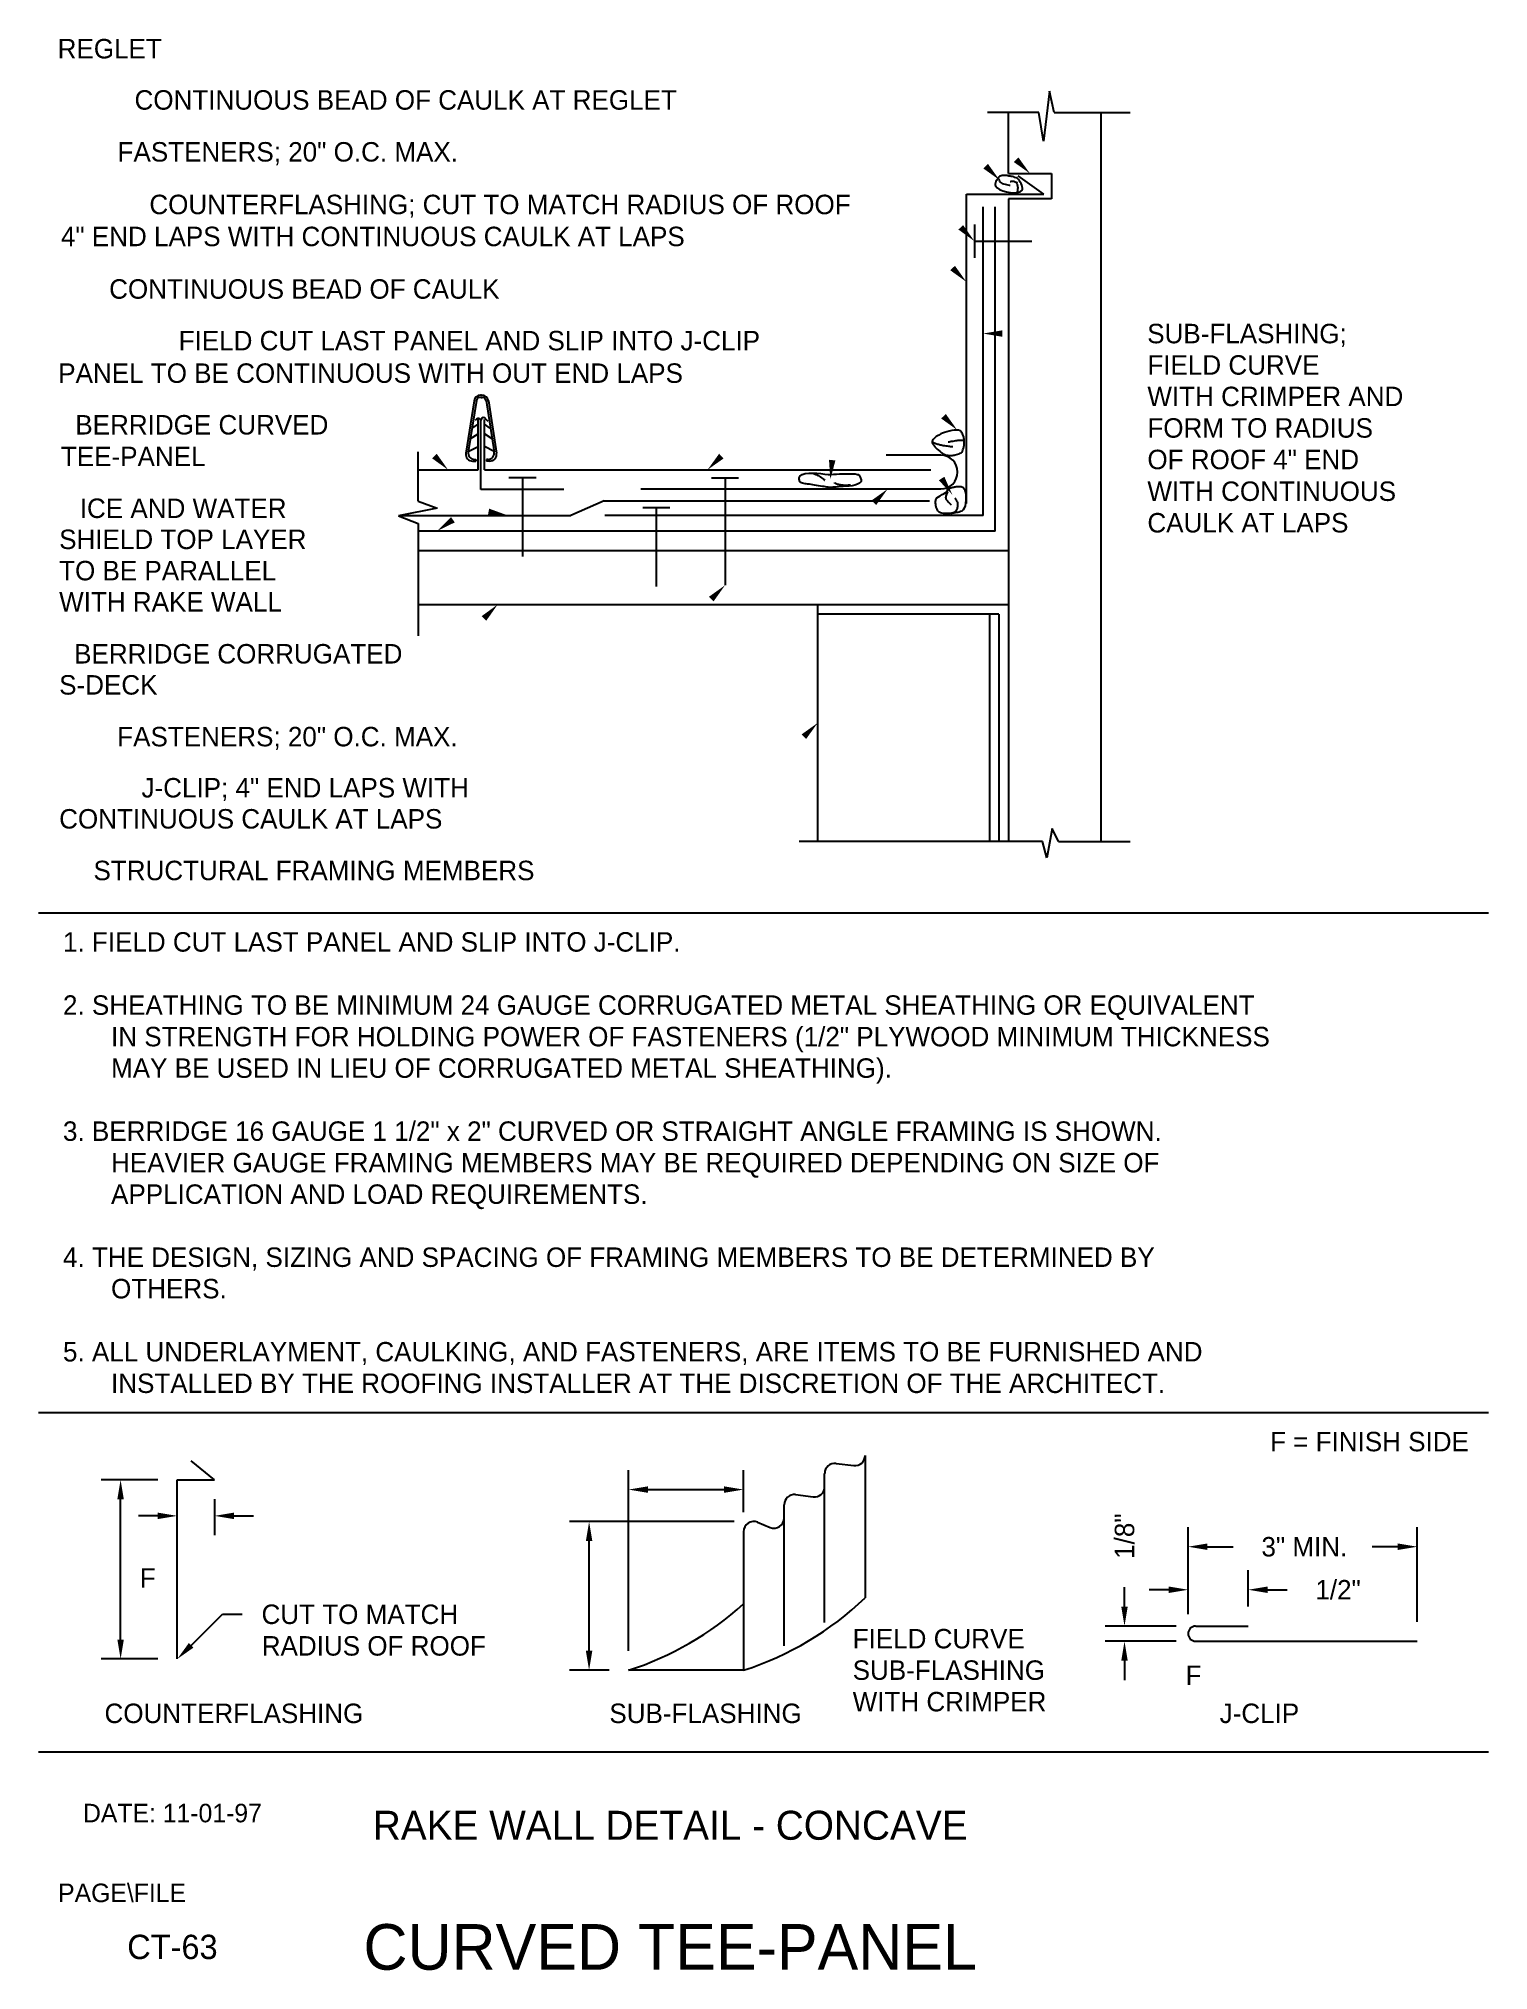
# Model space of a CAD drawing. Extents: x 0.1 to 22.4, y 0.8 to 30.5.
import ezdxf
from ezdxf.enums import TextEntityAlignment as Align

# ---------------------------------------------------------------- set-up
doc = ezdxf.new("R2010")
doc.units = 0
for name, color, linetype in [('BORDER', 7, 'CONTINUOUS'), ('CMP-FLSH', 7, 'CONTINUOUS'), ('DIM-TXT', 7, 'CONTINUOUS'), ('STRCTR', 7, 'CONTINUOUS')]:
    doc.layers.add(name, color=color, linetype=linetype)

msp = doc.modelspace()

# ---------------------------------------------------------------- linework, layer by layer
at = {"layer": 'BORDER', "color": 0, "linetype": 'CONTINUOUS'}
for p, q in [((0.094, 17.066), (22.441, 17.066)), ((0.094, 9.364), (22.441, 9.364)), ((22.441, 4.125), (0.094, 4.125))]:
    msp.add_line(p, q, dxfattribs=at)
at = {"layer": 'CMP-FLSH', "color": 0, "linetype": 'CONTINUOUS'}
for p, q in [((15.587, 28.142), (15.192, 28.425)), ((14.394, 23.371), (14.394, 28.142)), ((14.394, 28.142), (15.587, 28.142)), ((14.651, 23.188), (14.651, 27.948)), ((14.838, 22.949), (14.838, 27.944)), ((14.518, 27.674), (14.518, 27.162)), ((14.518, 27.418), (15.405, 27.418)), ((6.916, 25.043), (6.904, 25.043)), ((6.916, 25.043), (6.927, 25.043)), ((6.805, 24.958), (6.68, 24.148)), ((6.841, 24.959), (6.716, 24.17)), ((6.916, 25.009), (6.9, 25.009)), ((6.916, 25.009), (6.931, 25.009)), ((6.991, 24.959), (7.116, 24.17)), ((7.026, 24.958), (7.152, 24.148)), ((6.748, 24.372), (6.867, 24.446)), ((6.772, 24.528), (6.867, 24.597)), ((6.842, 24.673), (6.823, 24.654)), ((6.867, 23.893), (6.867, 24.668)), ((6.911, 23.591), (6.911, 24.645)), ((6.964, 23.893), (6.964, 24.668)), ((7.059, 24.528), (6.964, 24.597)), ((7.084, 24.372), (6.964, 24.446)), ((6.979, 24.685), (7.018, 24.645)), ((6.716, 24.173), (6.867, 24.254)), ((7.115, 24.173), (6.964, 24.254)), ((13.999, 24.119), (13.158, 24.119)), ((5.944, 23.893), (6.867, 23.893)), ((6.783, 24.027), (6.788, 24.027)), ((6.788, 24.027), (6.832, 24.027)), ((6.814, 24.054), (6.832, 24.054)), ((6.814, 24.054), (6.819, 24.054)), ((6.832, 24.054), (6.832, 24.027)), ((6.964, 23.893), (13.846, 23.893)), ((7.017, 24.054), (6.999, 24.054)), ((6.999, 24.054), (6.999, 24.027)), ((7.043, 24.027), (6.999, 24.027)), ((7.017, 24.054), (7.012, 24.054)), ((7.048, 24.027), (7.043, 24.027)), ((8.188, 23.591), (6.911, 23.591)), ((7.764, 23.769), (7.344, 23.769)), ((7.554, 23.769), (7.554, 22.554)), ((9.378, 23.597), (13.999, 23.597)), ((10.884, 23.764), (10.464, 23.764)), ((10.674, 23.764), (10.674, 22.113)), ((8.813, 23.416), (8.297, 23.19)), ((8.813, 23.416), (13.828, 23.416)), ((9.825, 23.307), (9.405, 23.307)), ((9.615, 23.307), (9.615, 22.092)), ((5.682, 23.19), (8.297, 23.19)), ((14.838, 22.949), (5.944, 22.949)), ((14.651, 23.188), (8.824, 23.188)), ((12.835, 8.7), (12.835, 6.506)), ((2.805, 8.325), (2.444, 8.617)), ((12.21, 6.125), (12.21, 8.423)), ((12.386, 8.578), (12.66, 8.544)), ((2.231, 5.563), (2.231, 8.325)), ((2.231, 8.325), (2.805, 8.325)), ((11.761, 8.096), (12.035, 8.062)), ((11.585, 5.764), (11.585, 7.941)), ((10.96, 7.525), (10.96, 5.39)), ((11.175, 7.67), (11.371, 7.591)), ((17.929, 6.071), (18.738, 6.071)), ((17.929, 5.836), (21.345, 5.836)), ((10.96, 5.39), (9.188, 5.39))]:
    msp.add_line(p, q, dxfattribs=at)
for points in [[(15.036, 28.423, 0), (15.025, 28.427, 0), (15.011, 28.43, 0), (14.995, 28.431, 0), (14.979, 28.431, 0), (14.962, 28.429, 0), (14.945, 28.427, 0), (14.93, 28.423, 0), (14.917, 28.418, 0), (14.906, 28.412, 0), (14.895, 28.403, 0), (14.883, 28.389, 0), (14.871, 28.373, 0), (14.86, 28.354, 0), (14.85, 28.335, 0), (14.843, 28.316, 0), (14.839, 28.298, 0), (14.838, 28.281, 0), (14.842, 28.268, 0), (14.867, 28.239, 0), (14.906, 28.214, 0), (14.955, 28.192, 0), (15.011, 28.176, 0), (15.07, 28.166, 0), (15.127, 28.163, 0), (15.179, 28.167, 0), (15.222, 28.18, 0), (15.252, 28.201, 0), (15.259, 28.216, 0), (15.26, 28.235, 0), (15.256, 28.256, 0), (15.248, 28.28, 0), (15.238, 28.304, 0), (15.226, 28.327, 0), (15.213, 28.348, 0), (15.199, 28.366, 0), (15.187, 28.379, 0), (15.176, 28.387, 0), (15.161, 28.395, 0), (15.144, 28.401, 0), (15.125, 28.407, 0), (15.106, 28.412, 0), (15.086, 28.415, 0), (15.067, 28.419, 0), (15.05, 28.421, 0), (15.036, 28.423, 0)], [(14.896, 28.379, 0), (14.896, 28.374, 0), (14.897, 28.367, 0), (14.898, 28.36, 0), (14.901, 28.353, 0), (14.903, 28.346, 0), (14.906, 28.339, 0), (14.91, 28.333, 0), (14.914, 28.328, 0), (14.917, 28.324, 0), (14.93, 28.315, 0), (14.948, 28.307, 0), (14.969, 28.3, 0), (14.992, 28.294, 0), (15.015, 28.289, 0), (15.036, 28.285, 0), (15.053, 28.282, 0), (15.064, 28.28, 0), (15.068, 28.279, 0)], [(15.068, 28.335, 0), (15.076, 28.339, 0), (15.087, 28.341, 0), (15.099, 28.342, 0), (15.112, 28.342, 0), (15.125, 28.341, 0), (15.138, 28.338, 0), (15.149, 28.334, 0), (15.159, 28.329, 0), (15.165, 28.324, 0), (15.173, 28.309, 0), (15.18, 28.289, 0), (15.184, 28.266, 0), (15.186, 28.24, 0), (15.185, 28.215, 0), (15.182, 28.192, 0), (15.176, 28.174, 0), (15.167, 28.161, 0), (15.155, 28.157, 0)], [(14.063, 24.127, 0), (14.073, 24.124, 0), (14.085, 24.121, 0), (14.098, 24.119, 0), (14.111, 24.117, 0), (14.125, 24.115, 0), (14.139, 24.114, 0), (14.152, 24.114, 0), (14.164, 24.114, 0), (14.174, 24.114, 0), (14.189, 24.116, 0), (14.206, 24.119, 0), (14.224, 24.123, 0), (14.244, 24.127, 0), (14.263, 24.133, 0), (14.281, 24.14, 0), (14.298, 24.147, 0), (14.312, 24.156, 0), (14.323, 24.165, 0), (14.333, 24.181, 0), (14.342, 24.201, 0), (14.349, 24.224, 0), (14.354, 24.249, 0), (14.358, 24.275, 0), (14.361, 24.302, 0), (14.362, 24.327, 0), (14.361, 24.349, 0), (14.36, 24.368, 0), (14.357, 24.381, 0), (14.353, 24.397, 0), (14.348, 24.413, 0), (14.342, 24.43, 0), (14.335, 24.447, 0), (14.327, 24.463, 0), (14.318, 24.477, 0), (14.308, 24.488, 0), (14.298, 24.495, 0), (14.272, 24.504, 0), (14.241, 24.506, 0), (14.206, 24.505, 0), (14.169, 24.499, 0), (14.131, 24.49, 0), (14.094, 24.479, 0), (14.059, 24.468, 0), (14.028, 24.456, 0), (14.002, 24.445, 0), (13.987, 24.437, 0), (13.969, 24.428, 0), (13.95, 24.416, 0), (13.931, 24.404, 0), (13.913, 24.39, 0), (13.896, 24.375, 0), (13.882, 24.36, 0), (13.871, 24.345, 0), (13.866, 24.33, 0), (13.866, 24.321, 0), (13.868, 24.311, 0), (13.873, 24.3, 0), (13.879, 24.289, 0), (13.886, 24.278, 0), (13.894, 24.267, 0), (13.902, 24.257, 0), (13.909, 24.249, 0), (13.915, 24.241, 0), (13.929, 24.227, 0), (13.946, 24.211, 0), (13.965, 24.194, 0), (13.986, 24.178, 0), (14.007, 24.161, 0), (14.029, 24.146, 0), (14.051, 24.134, 0), (14.071, 24.124, 0), (14.09, 24.118, 0)], [(13.878, 24.318, 0), (13.888, 24.313, 0), (13.9, 24.309, 0), (13.913, 24.304, 0), (13.926, 24.299, 0), (13.94, 24.294, 0), (13.954, 24.29, 0), (13.967, 24.286, 0), (13.979, 24.282, 0), (13.989, 24.279, 0), (14.004, 24.276, 0), (14.021, 24.273, 0), (14.039, 24.269, 0), (14.059, 24.266, 0), (14.079, 24.263, 0), (14.099, 24.26, 0), (14.118, 24.257, 0), (14.135, 24.255, 0), (14.15, 24.254, 0), (14.153, 24.254, 0), (14.158, 24.254, 0), (14.163, 24.254, 0), (14.169, 24.254, 0), (14.174, 24.254, 0), (14.179, 24.254, 0), (14.183, 24.254, 0), (14.186, 24.254, 0), (14.187, 24.254, 0)], [(14.347, 24.343, 0), (14.339, 24.344, 0), (14.33, 24.344, 0), (14.32, 24.344, 0), (14.309, 24.344, 0), (14.299, 24.344, 0), (14.288, 24.344, 0), (14.278, 24.344, 0), (14.269, 24.344, 0), (14.261, 24.343, 0), (14.246, 24.341, 0), (14.227, 24.338, 0), (14.206, 24.335, 0), (14.184, 24.331, 0), (14.162, 24.327, 0), (14.143, 24.323, 0), (14.127, 24.32, 0), (14.117, 24.318, 0), (14.113, 24.318, 0)], [(12.224, 23.632, 0), (12.201, 23.634, 0), (12.175, 23.638, 0), (12.146, 23.642, 0), (12.116, 23.646, 0), (12.085, 23.651, 0), (12.055, 23.656, 0), (12.026, 23.661, 0), (12, 23.665, 0), (11.977, 23.67, 0), (11.963, 23.672, 0), (11.946, 23.674, 0), (11.927, 23.676, 0), (11.908, 23.679, 0), (11.888, 23.682, 0), (11.87, 23.686, 0), (11.853, 23.692, 0), (11.839, 23.699, 0), (11.829, 23.708, 0), (11.825, 23.715, 0), (11.822, 23.724, 0), (11.82, 23.735, 0), (11.818, 23.747, 0), (11.818, 23.759, 0), (11.819, 23.77, 0), (11.821, 23.781, 0), (11.825, 23.79, 0), (11.829, 23.797, 0), (11.864, 23.821, 0), (11.909, 23.835, 0), (11.964, 23.841, 0), (12.024, 23.842, 0), (12.088, 23.839, 0), (12.151, 23.834, 0), (12.211, 23.828, 0), (12.265, 23.823, 0), (12.311, 23.822, 0), (12.348, 23.824, 0), (12.392, 23.826, 0), (12.439, 23.829, 0), (12.49, 23.831, 0), (12.541, 23.833, 0), (12.591, 23.833, 0), (12.638, 23.832, 0), (12.681, 23.829, 0), (12.718, 23.822, 0), (12.72, 23.821, 0), (12.723, 23.821, 0), (12.726, 23.819, 0), (12.73, 23.818, 0), (12.733, 23.816, 0), (12.736, 23.815, 0), (12.738, 23.813, 0), (12.741, 23.811, 0), (12.743, 23.809, 0), (12.748, 23.801, 0), (12.754, 23.791, 0), (12.759, 23.779, 0), (12.764, 23.766, 0), (12.768, 23.753, 0), (12.771, 23.739, 0), (12.772, 23.727, 0), (12.771, 23.716, 0), (12.767, 23.708, 0), (12.746, 23.686, 0), (12.715, 23.669, 0), (12.676, 23.657, 0), (12.633, 23.648, 0), (12.587, 23.643, 0), (12.54, 23.639, 0), (12.495, 23.636, 0), (12.455, 23.634, 0), (12.422, 23.632, 0), (12.403, 23.63, 0), (12.382, 23.627, 0), (12.359, 23.625, 0), (12.334, 23.623, 0), (12.309, 23.622, 0), (12.285, 23.622, 0), (12.262, 23.623, 0), (12.241, 23.626, 0), (12.224, 23.632, 0)], [(12.039, 23.835, 0), (12.045, 23.833, 0), (12.052, 23.831, 0), (12.059, 23.828, 0), (12.066, 23.825, 0), (12.074, 23.822, 0), (12.082, 23.819, 0), (12.089, 23.815, 0), (12.095, 23.812, 0), (12.101, 23.809, 0), (12.112, 23.803, 0), (12.127, 23.793, 0), (12.143, 23.783, 0), (12.159, 23.771, 0), (12.175, 23.76, 0), (12.19, 23.749, 0), (12.201, 23.741, 0), (12.209, 23.735, 0), (12.212, 23.733, 0)], [(12.607, 23.657, 0), (12.593, 23.655, 0), (12.578, 23.654, 0), (12.56, 23.653, 0), (12.542, 23.652, 0), (12.523, 23.652, 0), (12.505, 23.653, 0), (12.488, 23.654, 0), (12.472, 23.655, 0), (12.459, 23.657, 0), (12.449, 23.659, 0), (12.437, 23.661, 0), (12.425, 23.664, 0), (12.412, 23.668, 0), (12.399, 23.672, 0), (12.386, 23.677, 0), (12.375, 23.682, 0), (12.366, 23.688, 0), (12.36, 23.695, 0)], [(14.1, 23.594, 0), (14.111, 23.599, 0), (14.124, 23.604, 0), (14.138, 23.61, 0), (14.153, 23.615, 0), (14.168, 23.62, 0), (14.184, 23.624, 0), (14.199, 23.627, 0), (14.212, 23.63, 0), (14.224, 23.632, 0), (14.235, 23.633, 0), (14.249, 23.634, 0), (14.265, 23.635, 0), (14.281, 23.635, 0), (14.297, 23.635, 0), (14.313, 23.633, 0), (14.327, 23.63, 0), (14.339, 23.626, 0), (14.347, 23.619, 0), (14.364, 23.593, 0), (14.376, 23.558, 0), (14.384, 23.517, 0), (14.388, 23.472, 0), (14.387, 23.426, 0), (14.383, 23.381, 0), (14.374, 23.34, 0), (14.362, 23.304, 0), (14.347, 23.276, 0), (14.337, 23.265, 0), (14.322, 23.256, 0), (14.304, 23.249, 0), (14.284, 23.242, 0), (14.263, 23.237, 0), (14.241, 23.233, 0), (14.221, 23.23, 0), (14.202, 23.227, 0), (14.187, 23.225, 0), (14.167, 23.223, 0), (14.144, 23.221, 0), (14.119, 23.219, 0), (14.092, 23.219, 0), (14.066, 23.219, 0), (14.04, 23.221, 0), (14.015, 23.224, 0), (13.994, 23.23, 0), (13.977, 23.238, 0), (13.97, 23.244, 0), (13.963, 23.252, 0), (13.956, 23.261, 0), (13.95, 23.272, 0), (13.944, 23.284, 0), (13.938, 23.296, 0), (13.934, 23.307, 0), (13.93, 23.318, 0), (13.928, 23.327, 0), (13.925, 23.337, 0), (13.923, 23.349, 0), (13.922, 23.363, 0), (13.921, 23.377, 0), (13.92, 23.392, 0), (13.921, 23.406, 0), (13.922, 23.419, 0), (13.924, 23.431, 0), (13.928, 23.441, 0), (13.941, 23.459, 0), (13.963, 23.476, 0), (13.991, 23.494, 0), (14.021, 23.511, 0), (14.05, 23.528, 0), (14.076, 23.545, 0), (14.095, 23.562, 0), (14.104, 23.578, 0), (14.1, 23.594, 0)], [(14.113, 23.555, 0), (14.106, 23.548, 0), (14.099, 23.539, 0), (14.093, 23.527, 0), (14.087, 23.515, 0), (14.082, 23.501, 0), (14.079, 23.488, 0), (14.076, 23.475, 0), (14.075, 23.464, 0), (14.076, 23.454, 0), (14.08, 23.442, 0), (14.089, 23.428, 0), (14.101, 23.413, 0), (14.114, 23.398, 0), (14.128, 23.384, 0), (14.141, 23.371, 0), (14.152, 23.361, 0), (14.159, 23.355, 0), (14.162, 23.352, 0)], [(14.162, 23.225, 0), (14.171, 23.227, 0), (14.182, 23.23, 0), (14.193, 23.234, 0), (14.204, 23.24, 0), (14.215, 23.247, 0), (14.226, 23.254, 0), (14.235, 23.261, 0), (14.243, 23.269, 0), (14.248, 23.276, 0), (14.253, 23.285, 0), (14.257, 23.297, 0), (14.26, 23.31, 0), (14.262, 23.324, 0), (14.263, 23.339, 0), (14.264, 23.353, 0), (14.263, 23.367, 0), (14.263, 23.38, 0), (14.261, 23.39, 0), (14.259, 23.397, 0), (14.255, 23.406, 0), (14.25, 23.415, 0), (14.244, 23.424, 0), (14.238, 23.433, 0), (14.233, 23.441, 0), (14.228, 23.448, 0), (14.225, 23.452, 0), (14.224, 23.454, 0)]]:
    msp.add_polyline3d(points, dxfattribs=at)
for centre, radius, start, end in [((6.904, 24.943), 0.1, 89.9982, 171.2015), ((6.927, 24.943), 0.1, 8.8062, 89.9985), ((6.9, 24.949), 0.06, 90.0108, 170.9927), ((6.931, 24.949), 0.06, 9.0073, 89.9964), ((6.871, 24.645), 0.04, 0.0096, 134.9086), ((6.951, 24.657), 0.04, 44.1785, 180.0005), ((6.783, 24.132), 0.105, 170.9919, 270.0069), ((6.814, 24.154), 0.1, 171.0006, 269.9985), ((7.017, 24.154), 0.1, 269.9986, 9.0066), ((7.048, 24.132), 0.105, 270, 9.0012), ((13.999, 23.858), 0.261, 270.0001, 89.9999), ((12.679, 8.7), 0.156, 262.9961, 0), ((12.367, 8.423), 0.156, 82.9961, 180), ((11.742, 7.941), 0.156, 82.9961, 180), ((12.054, 8.217), 0.156, 262.9961, 0), ((11.117, 7.525), 0.156, 67.9602, 180), ((11.429, 7.735), 0.156, 247.9602, 0), ((7.709, 10.006), 4.847, 287.7566, 312.1218), ((9.482, 10.006), 4.847, 287.7566, 313.7725), ((17.929, 5.953), 0.117, 90.0061, 269.9939)]:
    msp.add_arc(centre, radius, start, end, dxfattribs=at)
at = {"layer": 'DIM-TXT', "color": 0, "linetype": 'CONTINUOUS'}
for p, q in [((9.188, 5.69), (9.188, 8.474)), ((10.96, 7.825), (10.96, 8.474)), ((1.931, 8.325), (1.057, 8.325)), ((9.488, 8.174), (10.66, 8.174)), ((1.357, 5.863), (1.357, 8.025)), ((1.931, 7.769), (1.631, 7.769)), ((2.805, 8.025), (2.805, 7.469)), ((3.105, 7.769), (3.405, 7.769)), ((10.817, 7.681), (8.279, 7.681)), ((17.811, 6.253), (17.811, 7.593)), ((21.345, 6.136), (21.345, 7.593)), ((8.579, 5.69), (8.579, 7.381)), ((18.111, 7.293), (18.505, 7.293)), ((21.045, 7.293), (20.652, 7.293)), ((18.738, 6.371), (18.738, 6.93)), ((16.832, 6.371), (16.832, 6.671)), ((17.511, 6.63), (17.211, 6.63)), ((19.038, 6.63), (19.338, 6.63)), ((2.444, 5.773), (2.93, 6.252)), ((2.93, 6.252), (3.23, 6.252)), ((17.629, 6.071), (16.532, 6.071)), ((17.629, 5.836), (16.532, 5.836)), ((1.931, 5.563), (1.057, 5.563)), ((8.888, 5.39), (8.279, 5.39)), ((16.832, 5.536), (16.832, 5.236))]:
    msp.add_line(p, q, dxfattribs=at)
at = {"layer": 'DIM-TXT', "color": 0, "linetype": 'CONTINUOUS', "extrusion": (0, 0, -1)}
for points in [[(-14.727, 28.609), (-14.903, 28.361), (-14.656, 28.538)], [(-15.197, 28.707), (-15.375, 28.46), (-15.127, 28.636)], [(-14.343, 27.666), (-14.518, 27.418), (-14.272, 27.596)], [(-14.218, 27.038), (-14.394, 26.79), (-14.147, 26.968)], [(-14.077, 24.754), (-14.253, 24.506), (-14.006, 24.684)], [(-6.229, 24.141), (-6.405, 23.893), (-6.158, 24.07)], [(-10.653, 24.069), (-10.405, 23.893), (-10.583, 24.14)], [(-12.376, 24.037), (-12.297, 23.744), (-12.277, 24.047)], [(-12.933, 23.42), (-13.181, 23.597), (-13.004, 23.35)], [(-14.055, 23.786), (-14.178, 23.508), (-13.971, 23.731)], [(-7.038, 23.294), (-7.324, 23.19), (-7.02, 23.195)], [(-6.508, 23.082), (-6.234, 22.949), (-6.45, 23.164)], [(-10.427, 21.936), (-10.674, 22.113), (-10.498, 21.865)], [(-6.923, 21.637), (-7.169, 21.816), (-6.994, 21.567)], [(-11.854, 19.814), (-12.101, 19.99), (-11.924, 19.743)]]:
    msp.add_solid(points, dxfattribs=at)
at = {"layer": 'DIM-TXT', "color": 0, "linetype": 'CONTINUOUS', "extrusion": (-1.22461e-16, 1.22461e-16, -1)}
msp.add_solid([(-14.951, 25.943), (-14.651, 25.993), (-14.951, 26.043)], dxfattribs=at)
at = {"layer": 'DIM-TXT', "color": 0, "linetype": 'CONTINUOUS'}
for points in [[(1.307, 8.025), (1.407, 8.025), (1.357, 8.325)], [(9.488, 8.224), (9.488, 8.124), (9.188, 8.174)], [(10.66, 8.224), (10.66, 8.124), (10.96, 8.174)], [(1.931, 7.819), (1.931, 7.719), (2.231, 7.769)], [(3.105, 7.819), (3.105, 7.719), (2.805, 7.769)], [(8.529, 7.381), (8.629, 7.381), (8.579, 7.681)], [(18.111, 7.343), (18.111, 7.243), (17.811, 7.293)], [(21.045, 7.343), (21.045, 7.243), (21.345, 7.293)], [(17.511, 6.68), (17.511, 6.58), (17.811, 6.63)], [(19.038, 6.68), (19.038, 6.58), (18.738, 6.63)], [(16.782, 6.371), (16.882, 6.371), (16.832, 6.071)], [(1.307, 5.863), (1.407, 5.863), (1.357, 5.563)], [(2.48, 5.738), (2.409, 5.809), (2.231, 5.563)], [(8.529, 5.69), (8.629, 5.69), (8.579, 5.39)], [(16.782, 5.536), (16.882, 5.536), (16.832, 5.836)]]:
    msp.add_solid(points, dxfattribs=at)
at = {"layer": 'STRCTR', "color": 0, "linetype": 'CONTINUOUS'}
for p, q in [((15.677, 29.727), (15.585, 28.956)), ((15.75, 29.402), (15.677, 29.727)), ((15.512, 29.402), (14.719, 29.402)), ((15.043, 28.46), (15.043, 29.402)), ((15.585, 28.956), (15.512, 29.402)), ((15.75, 29.402), (16.92, 29.402)), ((16.473, 18.165), (16.473, 29.402)), ((15.043, 28.46), (15.707, 28.46)), ((15.707, 28.46), (15.707, 28.071)), ((15.043, 28.071), (15.043, 18.165)), ((15.707, 28.071), (15.043, 28.071)), ((5.944, 23.409), (5.944, 24.17)), ((6.238, 23.301), (5.643, 23.182)), ((5.944, 23.409), (6.238, 23.301)), ((5.643, 23.182), (5.944, 23.063)), ((5.944, 23.063), (5.944, 21.333)), ((5.944, 22.65), (15.043, 22.65)), ((5.944, 21.816), (15.043, 21.816)), ((12.101, 21.816), (12.101, 18.165)), ((14.896, 21.669), (12.101, 21.669)), ((14.749, 21.669), (14.749, 18.165)), ((14.896, 21.669), (14.896, 18.165)), ((15.569, 18.165), (11.818, 18.165)), ((15.635, 17.913), (15.569, 18.165)), ((15.716, 18.362), (15.635, 17.913)), ((15.815, 18.165), (15.716, 18.362)), ((15.815, 18.165), (16.92, 18.165))]:
    msp.add_line(p, q, dxfattribs=at)

# ---------------------------------------------------------------- texts
at = {"layer": 'BORDER', "color": 0, "linetype": 'CONTINUOUS'}
for s, height, p in [('DATE: 11-01-97', 0.2853, (2.156, 3.188)), ('CT-63', 0.375, (2.156, 1.125)), ('CURVED TEE-PANEL', 0.70312, (9.829, 1.125))]:
    msp.add_text(s, height=height, dxfattribs=at).set_placement(p, align=Align.MIDDLE)
msp.add_text('PAGE\\FILE', height=0.2853, dxfattribs=at).set_placement((0.394, 1.815))
at = {"layer": 'DIM-TXT', "color": 0, "linetype": 'CONTINUOUS'}
for s, p in [('REGLET', (1.992, 30.384)), ('CONTINUOUS BEAD OF CAULK AT REGLET', (9.931, 29.594)), ('FASTENERS; 20" O.C. MAX.', (6.558, 28.794)), ('COUNTERFLASHING; CUT TO MATCH RADIUS OF ROOF', (12.61, 27.983)), ('CONTINUOUS BEAD OF CAULK', (7.199, 26.68)), ('FIELD CUT LAST PANEL AND SLIP INTO J-CLIP', (11.214, 25.884)), ('BERRIDGE CURVED', (4.56, 24.587)), ('ICE AND WATER', (3.915, 23.3)), ('BERRIDGE CORRUGATED', (5.701, 21.057)), ('FASTENERS; 20" O.C. MAX.', (6.553, 19.78)), ('J-CLIP; 4" END LAPS WITH', (6.726, 18.992)), ('STRUCTURAL FRAMING MEMBERS', (7.737, 17.717))]:
    msp.add_text(s, height=0.3, dxfattribs=at).set_placement(p, align=Align.MIDDLE_RIGHT)
for s, p in [('4" END LAPS WITH CONTINUOUS CAULK AT LAPS', (0.437, 27.34)), ('FIELD CURVE', (17.185, 25.359)), ('PANEL TO BE CONTINUOUS WITH OUT END LAPS', (0.396, 25.233)), ('WITH CRIMPER AND', (17.185, 24.874)), ('FORM TO RADIUS', (17.185, 24.388)), ('TEE-PANEL', (0.437, 23.949)), ('OF ROOF 4" END', (17.185, 23.902)), ('WITH CONTINUOUS', (17.185, 23.413)), ('CAULK AT LAPS', (17.185, 22.927)), ('SHIELD TOP LAYER', (0.41, 22.671)), ('TO BE PARALLEL', (0.41, 22.189)), ('WITH RAKE WALL', (0.41, 21.708)), ('S-DECK', (0.41, 20.428)), ('CONTINUOUS CAULK AT LAPS', (0.41, 18.363)), ('1. FIELD CUT LAST PANEL AND SLIP INTO J-CLIP.', (0.469, 16.466)), ('2. SHEATHING TO BE MINIMUM 24 GAUGE CORRUGATED METAL SHEATHING OR EQUIVALENT', (0.469, 15.492)), ('IN STRENGTH FOR HOLDING POWER OF FASTENERS (1/2" PLYWOOD MINIMUM THICKNESS', (1.21, 15.006)), ('MAY BE USED IN LIEU OF CORRUGATED METAL SHEATHING).', (1.21, 14.521)), ('3. BERRIDGE 16 GAUGE 1 1/2" x 2" CURVED OR STRAIGHT ANGLE FRAMING IS SHOWN.', (0.469, 13.549)), ('HEAVIER GAUGE FRAMING MEMBERS MAY BE REQUIRED DEPENDING ON SIZE OF', (1.21, 13.063)), ('APPLICATION AND LOAD REQUIREMENTS.', (1.21, 12.578)), ('4. THE DESIGN, SIZING AND SPACING OF FRAMING MEMBERS TO BE DETERMINED BY', (0.469, 11.606)), ('OTHERS.', (1.21, 11.121)), ('5. ALL UNDERLAYMENT, CAULKING, AND FASTENERS, ARE ITEMS TO BE FURNISHED AND', (0.469, 10.149)), ('INSTALLED BY THE ROOFING INSTALLER AT THE DISCRETION OF THE ARCHITECT.', (1.21, 9.663)), ('F', (1.654, 6.662)), ('FIELD CURVE', (12.642, 5.726)), ('RADIUS OF ROOF', (3.533, 5.615)), ('SUB-FLASHING', (12.642, 5.241)), ('F', (17.774, 5.162)), ('WITH CRIMPER', (12.642, 4.755))]:
    msp.add_text(s, height=0.3, dxfattribs=at).set_placement(p)
for s, p in [('SUB-FLASHING;', (17.182, 25.993)), ('CUT TO MATCH', (3.53, 6.252))]:
    msp.add_text(s, height=0.3, dxfattribs=at).set_placement(p, align=Align.MIDDLE_LEFT)
msp.add_text('F = FINISH SIDE', height=0.3, dxfattribs=at).set_placement((22.141, 8.764), align=Align.RIGHT)
msp.add_text('1/8"', height=0.3, rotation=90, dxfattribs=at).set_placement((16.832, 7.456), align=Align.MIDDLE_CENTER)
for s, p in [('3" MIN.', (19.605, 7.293)), ('1/2"', (20.124, 6.63))]:
    msp.add_text(s, height=0.3, dxfattribs=at).set_placement(p, align=Align.MIDDLE_CENTER)
for s, p in [('COUNTERFLASHING', (3.104, 4.575)), ('SUB-FLASHING', (10.374, 4.575)), ('J-CLIP', (18.912, 4.575))]:
    msp.add_text(s, height=0.3, dxfattribs=at).set_placement(p, align=Align.CENTER)
msp.add_text('RAKE WALL DETAIL - CONCAVE', height=0.44703, dxfattribs=at).set_placement((9.829, 3), align=Align.MIDDLE)

doc.saveas('drawing.dxf')
